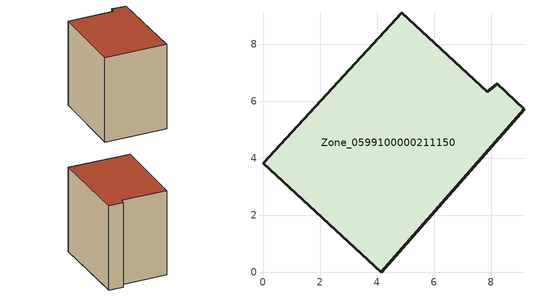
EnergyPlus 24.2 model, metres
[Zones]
Zone_0599100000211150
 floor ground (C_G): 4.14,0 0,3.83 4.86,9.09 7.87,6.33 8.21,6.61 9.16,5.72 z0
 wall outside (C_F): 8.21,6.61 7.87,6.33 4.86,9.09 0,3.83 4.14,0 9.16,5.72 8.21,6.61 z0:7.89
 roof outside (C_R): 4.14,0 9.16,5.72 8.21,6.61 7.87,6.33 4.86,9.09 0,3.83 z7.89
[BUILDING]
Pand.0599100000211150: North Axis=0; Terrain=City; Loads Convergence Tolerance Value=0.04; Temperature Convergence Tolerance Value=0.4; Solar Distribution=FullExterior; Maximum Number of Warmup Days=25; Minimum Number of Warmup Days=1
[Site:Location]
Rotterdam.The.Hague.AP_ZH_NLD Design_Conditions: Latitude=51.96; Longitude=4.45; Time Zone=1; Elevation=-4.5
[SITE:GROUNDTEMPERATURE:BUILDINGSURFACE]
18, 18, 18, 18, 18, 18, 18, 18, 18, 18, 18, 18
[MATERIAL] Thermal Absorptance=0.9; Solar Absorptance=0.7; Visible Absorptance=0.7
Name | Roughness | Thickness | Conductivity | Density | Specific Heat
G.TI.1946 | MediumSmooth | 0.15 | 1 | 540 | 1210
F.TI.1946 | Rough | 0.3 | 0.857143 | 1920 | 840
R.TI.1946 | MediumRough | 0.2 | 0.1 | 1500 | 1000
[CONSTRUCTION]
C_G: G.TI.1946
C_F: F.TI.1946
C_R: R.TI.1946
[ZONE]
Zone_0599100000211150: Type=1; Multiplier=1; Ceiling Height=Autocalculate; Volume=Autocalculate; Floor Area=autocalculate; Part of Total Floor Area=Yes
[ZONEINFILTRATION:DESIGNFLOWRATE]
Infil_Zone_0599100000211150: Zone or ZoneList or Space or SpaceList=Zone_0599100000211150; Schedule=AlwaysOn; Design Flow Rate Calculation Method=Flow/Area; Flow Rate per Floor Area=0.003; Constant Term Coefficient=1; Temperature Term Coefficient=0; Velocity Term Coefficient=0; Velocity Squared Term Coefficient=0
[HVACTEMPLATE:ZONE:IDEALLOADSAIRSYSTEM]
Zone_0599100000211150: Maximum Heating Supply Air Temperature=50; Minimum Cooling Supply Air Temperature=13; Maximum Heating Supply Air Humidity Ratio=0.0156; Minimum Cooling Supply Air Humidity Ratio=0.0077; Heating Limit=NoLimit; Cooling Limit=NoLimit; Dehumidification Control Type=ConstantSensibleHeatRatio; Cooling Sensible Heat Ratio=0.7; Dehumidification Setpoint=60; Humidification Control Type=None; Humidification Setpoint=30; Outdoor Air Method=None; Outdoor Air Flow Rate per Person=0.00944; Outdoor Air Flow Rate per Zone Floor Area=0; Outdoor Air Flow Rate per Zone=0; Demand Controlled Ventilation Type=None; Outdoor Air Economizer Type=NoEconomizer; Heat Recovery Type=None; Sensible Heat Recovery Effectiveness=0.7; Latent Heat Recovery Effectiveness=0.65
[ZONECONTROL:THERMOSTAT]
ThermostatControl_Zone_0599100000211150: Zone or ZoneList=Zone_0599100000211150; Control Type Schedule=DualSetpointControlType; Control 1=Thermostat_Zone_0599100000211150; Temperature Difference Between Cutout And Setpoint=0
[THERMOSTATSETPOINT:DUALSETPOINT]
Thermostat_Zone_0599100000211150: Heating Setpoint Temperature Schedule=HeatingSetpoint_Zone_0599100000211150; Cooling Setpoint Temperature Schedule=CoolingSetpoint_Zone_0599100000211150
[SCHEDULE:COMPACT]
HeatingSetpoint_Zone_0599100000211150: Through: 12/31, For: AllDays, Until: 24:00, 21
CoolingSetpoint_Zone_0599100000211150: Through: 12/31, For: AllDays, Until: 24:00, 24
DualSetpointControlType: Through: 12/31, For: AllDays, Until: 24:00, 4
AlwaysOn: Through: 12/31, For: AllDays, Until: 24:00, 1
